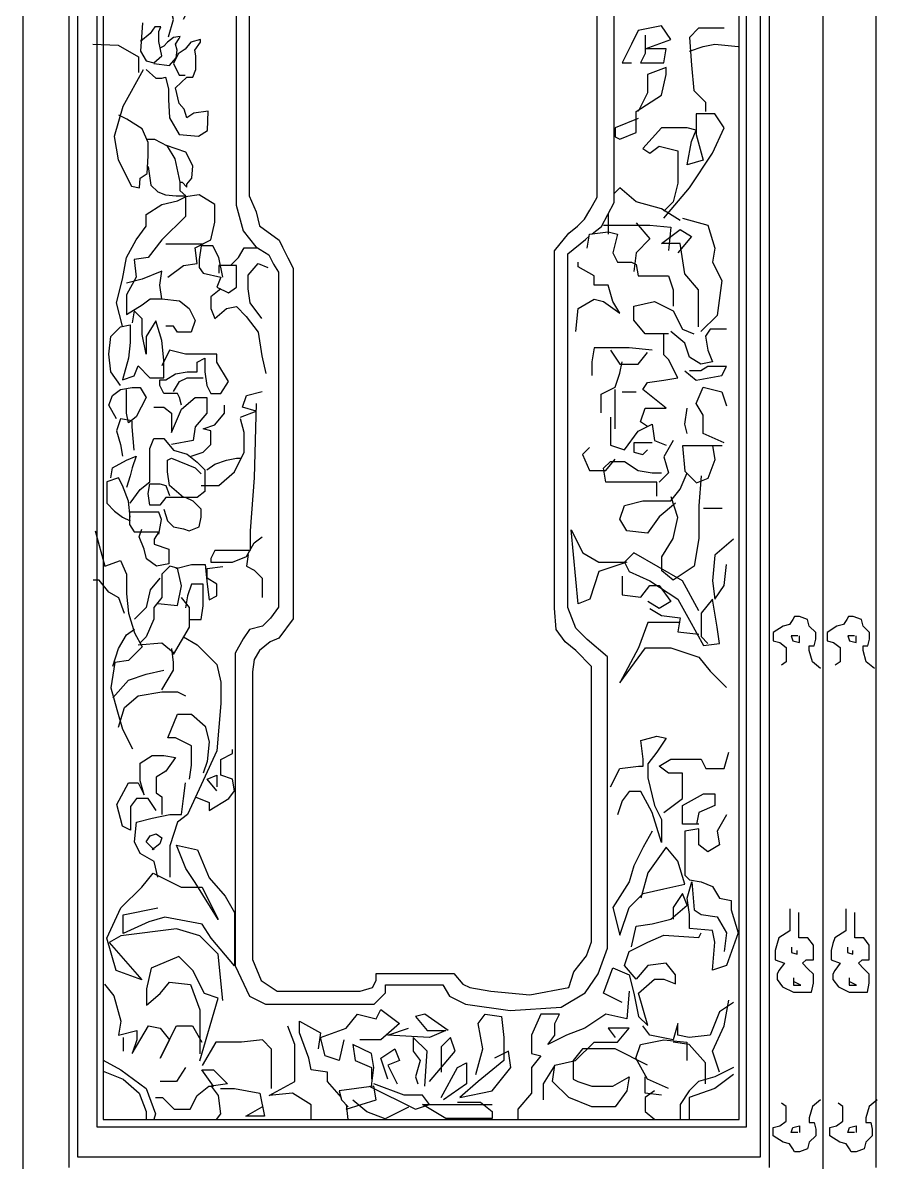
# Model space of a CAD drawing. Extents: x -66030 to 95157, y -13132 to 45879.
# Drawn here: x 43625 to 44087, y 40485 to 41102 of the extents above; entities that cross this region are included whole.
import ezdxf

# ---------------------------------------------------------------- set-up
doc = ezdxf.new("R2010")
doc.units = 0
doc.header["$LTSCALE"] = 100
doc.header["$MEASUREMENT"] = 0
doc.layers.add('3', color=11, linetype='CONTINUOUS')
doc.layers.add('7', color=105, linetype='CONTINUOUS')

msp = doc.modelspace()

# ---------------------------------------------------------------- linework, layer by layer
at = {"layer": '3'}
for p, q in [((43649.62, 41493.26), (43649.62, 40482.4)), ((43664.74, 41493.12), (43664.74, 40504.48)), ((44012.74, 40508.31), (44012.74, 41490.51)), ((44016.7, 40504.48), (44016.7, 41490.49)), ((44024.24, 40488.07), (44024.24, 41490.39)), ((44029.07, 40482.4), (44029.07, 41490.36)), ((44086.97, 40482.4), (44086.97, 41490.36)), ((43664.74, 40504.48), (44016.7, 40504.48))]:
    msp.add_line(p, q, dxfattribs=at)
for points in [[(43933.08, 40988.05), (43938.06, 40992.03), (43944.99, 41005.01), (43944.99, 41186.32), (43939.8, 41195.83), (43930.27, 41198.43), (43925.1, 41201.57)], [(43740.13, 41180.69), (43740.13, 41003.62), (43744.01, 40989.78), (43750.93, 40981.13), (43757.86, 40976.8), (43760.46, 40971.61), (43763.06, 40967.28), (43763.06, 40785.98), (43758.75, 40779.92), (43754.42, 40775.6), (43747.49, 40773.87), (43744.03, 40768.68), (43739.7, 40760.89), (43739.7, 40639.25), (43739.7, 40591.67), (43747.43, 40575.23), (43756.09, 40570.91), (43814.98, 40570.91), (43821.05, 40576.96), (43821.05, 40581.29), (43852.22, 40581.29), (43855.69, 40575.23), (43864.35, 40570.91), (43888.59, 40567.45), (43916.31, 40569.18), (43929.3, 40576.96), (43936.23, 40587.34), (43941.42, 40601.19), (43941.42, 40758.95), (43930.27, 40768.46), (43924.21, 40774.52), (43919.88, 40785.76), (43919.88, 40977.33), (43929.4, 40985.11), (43931.47, 40986.77)], [(43703.55, 41094.89), (43706.19, 41104.14), (43704.87, 41109.43), (43700.9, 41121.33), (43715.46, 41142.49), (43722.08, 41142.49), (43723.4, 41137.2), (43722.08, 41121.33), (43711.49, 41118.69), (43714.14, 41109.43), (43711.49, 41104.14)], [(43689.39, 41102.35), (43688.34, 41087.13), (43691.49, 41081.88), (43695.69, 41080.83), (43699.9, 41084.51), (43698.32, 41092.38), (43698.32, 41097.63), (43699.37, 41100.25), (43696.22, 41100.25), (43693.59, 41096.58), (43688.34, 41092.38)], [(43961.81, 41095.81), (43961.81, 41085.77), (43959.3, 41080.75), (43971.87, 41080.75), (43973.12, 41088.28), (43961.81, 41088.28), (43975.64, 41093.3), (43970.61, 41100.83), (43958.04, 41098.32), (43954.27, 41090.79), (43949.25, 41080.75), (43954.27, 41080.75)], [(44004.54, 41099.57), (43990.71, 41099.57), (43985.69, 41094.55), (43986.94, 41079.49), (43988.2, 41065.69), (43994.48, 41059.41), (43994.48, 41054.39)], [(43691.49, 41077.16), (43696.75, 41072.44), (43699.9, 41072.44), (43702, 41072.96), (43703.58, 41066.66), (43703.58, 41060.89), (43704.1, 41050.92), (43709.36, 41042), (43719.86, 41040.95), (43724.59, 41044.1), (43725.12, 41054.59), (43717.24, 41053.54), (43713.56, 41050.92), (43711.98, 41055.64), (43709.36, 41058.79), (43707.25, 41067.19), (43713.56, 41072.96), (43716.71, 41072.96), (43718.29, 41077.16), (43718.29, 41084.51), (43717.76, 41087.66), (43720.92, 41091.85), (43720.92, 41093.43), (43715.66, 41091.85), (43712.51, 41088.18), (43708.83, 41085.56), (43706.2, 41080.31), (43709.36, 41074.01), (43712.51, 41074.01)], [(43695.69, 41080.31), (43704.1, 41079.26), (43707.78, 41083.46), (43708.3, 41087.66), (43707.25, 41090.81), (43709.36, 41093.95), (43709.88, 41095), (43706.2, 41094.48), (43703.05, 41091.85), (43700.95, 41089.76), (43698.85, 41088.71)], [(43662.59, 41090.81), (43676.25, 41090.28), (43687.29, 41083.98), (43687.29, 41075.59)], [(43985.69, 41087.02), (43993.23, 41089.53), (43999.51, 41090.79), (44012.08, 41089.53)], [(43689.86, 41076.98), (43678.82, 41057.04), (43674.09, 41040.77), (43676.2, 41028.18), (43683.55, 41014.01), (43687.76, 41012.96), (43688.28, 41018.2), (43691.96, 41020.83), (43692.48, 41030.28), (43692.48, 41037.62), (43689.33, 41044.97), (43680.93, 41050.22), (43676.72, 41052.32)], [(43958.04, 41050.63), (43945.48, 41045.6), (43945.48, 41040.58), (43947.99, 41039.33), (43956.79, 41043.09), (43956.79, 41054.39), (43970.61, 41063.18), (43973.12, 41074.47), (43973.12, 41078.24), (43963.07, 41074.47), (43963.07, 41064.43), (43958.04, 41054.39)], [(43971.87, 40996.66), (43985.69, 41012.97), (43998.25, 41031.8), (44004.54, 41045.6), (43999.51, 41053.14), (43989.46, 41053.14), (43989.46, 41041.84), (43993.23, 41028.03), (43984.43, 41025.52), (43986.94, 41038.07), (43989.46, 41044.35), (43984.43, 41045.6), (43970.61, 41045.6), (43960.56, 41034.31), (43964.33, 41031.8), (43969.35, 41035.56), (43979.41, 41033.05), (43979.41, 41015.48), (43976.89, 41005.44), (43971.87, 41000.42)], [(43692.48, 41024.5), (43694.06, 41014.53), (43697.74, 41010.86), (43701.94, 41009.28), (43707.72, 41008.76), (43712.98, 41008.76), (43709.82, 41011.38), (43709.82, 41013.48), (43709.82, 41016.11), (43707.2, 41028.7), (43702.99, 41035.52), (43696.16, 41039.2), (43691.96, 41039.2)], [(43709.82, 41016.11), (43710.87, 41016.11), (43713.5, 41013.48), (43713.5, 41015.06), (43716.13, 41018.2), (43716.65, 41025.03), (43712.98, 41032.37), (43702.47, 41036.05)], [(43678.63, 40938.05), (43675.44, 40950.8), (43678.63, 40963.56), (43680.76, 40975.25), (43686.08, 40984.82), (43691.4, 40992.26), (43691.4, 40998.63), (43699.92, 41003.95), (43708.43, 41006.08), (43712.69, 41008.2), (43712.69, 40997.57), (43699.92, 40984.82), (43692.47, 40975.25), (43685.02, 40974.19), (43686.08, 40964.62), (43680.76, 40955.05), (43680.76, 40944.42), (43689.27, 40949.74), (43693.53, 40952.93), (43699.92, 40952.93), (43698.85, 40960.37), (43699.92, 40967.81), (43689.27, 40963.56), (43680.76, 40961.43)], [(43703.11, 40964.62), (43711.62, 40971), (43719.07, 40972.06), (43718.01, 40980.56), (43726.52, 40984.82), (43728.65, 40994.38), (43728.65, 41003.95), (43720.14, 41009.26), (43712.69, 41008.2)], [(43980.66, 40995.4), (43970.61, 41001.68), (43956.79, 41005.44), (43947.99, 41012.97), (43944.99, 41009.97)], [(43941.71, 40998.86), (43941.71, 40996.66), (43941.71, 40987.87)], [(43981.92, 40996.66), (43995.74, 40992.89), (43999.51, 40980.34), (43998.25, 40972.81), (44003.28, 40962.77), (44000.77, 40943.95), (43991.97, 40935.16)], [(43930.4, 40980.34), (43931.66, 40987.87), (43941.71, 40989.13), (43946.74, 40987.87), (43944.22, 40977.83), (43946.74, 40972.81), (43954.27, 40972.81), (43956.79, 40971.56), (43958.04, 40965.28), (43966.84, 40965.28), (43974.38, 40965.28), (43976.89, 40957.75), (43976.89, 40948.97)], [(43939.2, 40992.89), (43964.33, 40992.89), (43975.64, 40991.64), (43974.38, 40979.09)], [(43956.79, 40994.15), (43964.33, 40985.36), (43956.79, 40977.83), (43955.53, 40967.79)], [(43990.71, 40937.67), (43990.71, 40957.75), (43983.17, 40966.54), (43980.66, 40982.85), (43970.61, 40982.85), (43980.66, 40990.38), (43986.94, 40986.62), (43979.41, 40977.83)], [(43702.05, 40982.69), (43716.94, 40982.69), (43722.27, 40982.69)], [(43732.91, 40964.62), (43730.78, 40975.25), (43727.59, 40981.63), (43721.2, 40981.63), (43720.14, 40974.19), (43720.14, 40969.93), (43722.27, 40966.75), (43731.84, 40964.62), (43729.72, 40959.3), (43736.1, 40956.12), (43740.36, 40959.3), (43740.36, 40971), (43730.78, 40971), (43730.78, 40966.75)], [(43737.17, 40971), (43741.42, 40975.25), (43744.61, 40980.56), (43752.06, 40980.56)], [(43754.19, 40942.3), (43747.81, 40950.8), (43746.74, 40958.24), (43746.74, 40965.68), (43752.06, 40972.06), (43757.39, 40969.93)], [(43924.12, 40935.16), (43925.37, 40947.71), (43934.17, 40952.73), (43939.2, 40951.48), (43947.99, 40945.2), (43944.22, 40951.48), (43941.71, 40960.26), (43934.17, 40960.26), (43934.17, 40965.28), (43925.37, 40970.3), (43925.37, 40972.81)], [(43731.84, 40958.24), (43726.52, 40953.99), (43726.52, 40947.61), (43728.65, 40942.3), (43735.04, 40947.61), (43740.36, 40948.68), (43745.68, 40943.36), (43752.06, 40934.86), (43754.19, 40922.1), (43756.32, 40912.53)], [(43699.92, 40952.93), (43709.5, 40951.86), (43714.82, 40947.61), (43718.01, 40941.23), (43715.88, 40934.86), (43708.43, 40934.86), (43706.3, 40938.05), (43702.05, 40938.05)], [(43974.38, 40933.91), (43961.81, 40933.91), (43955.53, 40941.44), (43955.53, 40948.97), (43966.84, 40951.48), (43976.89, 40946.46), (43981.92, 40936.42), (43988.2, 40933.91)], [(43677.55, 40905.93), (43672.23, 40913.37), (43671.16, 40922.94), (43672.23, 40932.51), (43677.55, 40937.82), (43682.87, 40938.88), (43682.87, 40929.32), (43681.81, 40920.81), (43678.61, 40909.12), (43685, 40911.25), (43687.13, 40916.56), (43693.51, 40910.18), (43700.96, 40910.18), (43700.96, 40919.75), (43699.9, 40930.38), (43696.71, 40941.01), (43691.38, 40932.51), (43691.38, 40922.94), (43689.26, 40933.57), (43689.26, 40942.07), (43685, 40946.32), (43683.93, 40939.95)], [(43963.07, 40883.7), (43959.3, 40886.21), (43961.81, 40893.75), (43973.12, 40893.75), (43960.56, 40903.79), (43963.07, 40907.55), (43971.87, 40908.81), (43979.41, 40910.06), (43974.38, 40920.1), (43971.87, 40922.61), (43971.87, 40933.91)], [(44005.79, 40936.42), (43997, 40936.42), (43994.48, 40932.65), (43995.74, 40925.12), (43998.25, 40918.85), (43991.97, 40917.59), (43985.69, 40921.36), (43983.17, 40928.89), (43975.64, 40935.16)], [(43710.54, 40895.3), (43709.48, 40899.55), (43708.41, 40901.68), (43700.96, 40901.68), (43698.83, 40905.93), (43698.83, 40909.12), (43702.03, 40909.12), (43707.35, 40912.31), (43713.73, 40913.37), (43719.05, 40913.37), (43719.05, 40918.69), (43723.31, 40920.81), (43723.31, 40916.56), (43723.31, 40913.37), (43724.38, 40905.93), (43726.5, 40901.68), (43731.82, 40901.68), (43736.08, 40908.06), (43729.7, 40918.69), (43729.7, 40922.94), (43722.25, 40922.94), (43712.67, 40922.94), (43704.15, 40925.06), (43699.9, 40916.56)], [(43965.58, 40925.12), (43953.02, 40926.38), (43934.17, 40926.38), (43932.91, 40918.85), (43932.91, 40911.32)], [(43942.97, 40925.12), (43947.99, 40917.59), (43958.04, 40917.59), (43963.07, 40923.87)], [(43937.94, 40891.23), (43937.94, 40901.28), (43945.48, 40905.04), (43947.99, 40912.57), (43949.25, 40918.85)], [(43983.17, 40913.83), (43989.46, 40908.81), (44003.28, 40911.32), (44005.79, 40916.34), (43995.74, 40916.34), (43991.97, 40913.83), (43985.69, 40913.83)], [(43706.28, 40902.74), (43709.48, 40908.06), (43713.73, 40910.18), (43722.25, 40910.18)], [(43675.42, 40887.86), (43671.16, 40895.3), (43673.29, 40900.62), (43677.55, 40903.81), (43683.93, 40904.87), (43688.19, 40904.87), (43691.38, 40899.55), (43686.06, 40888.92), (43681.81, 40885.73), (43680.74, 40891.05), (43680.74, 40899.55), (43680.74, 40903.81)], [(43742.52, 40888.85), (43751.03, 40892.04), (43743.58, 40894.16), (43745.71, 40900.54), (43754.23, 40902.67)], [(43945.48, 40882.45), (43945.48, 40895), (43945.48, 40903.79)], [(43949.25, 40902.53), (43956.79, 40902.53)], [(44004.54, 40874.92), (43993.23, 40879.94), (43993.23, 40889.98), (43989.46, 40896.26), (43993.23, 40905.04), (44003.28, 40902.53), (44005.79, 40895)], [(43695.64, 40894.24), (43700.96, 40894.24), (43705.22, 40891.05), (43705.22, 40880.42), (43710.54, 40893.18), (43717.99, 40899.55), (43724.38, 40899.55), (43724.38, 40891.05), (43717.99, 40883.61), (43716.93, 40876.17), (43705.22, 40874.04)], [(43751.03, 40896.29), (43749.97, 40855.89), (43747.84, 40827.19), (43747.84, 40816.56), (43740.39, 40816.56), (43728.68, 40816.56), (43726.56, 40812.31), (43726.56, 40810.19), (43738.26, 40810.19), (43745.71, 40813.38), (43749.97, 40820.82), (43754.23, 40824.01)], [(43715.86, 40867.66), (43722.25, 40869.79), (43726.5, 40874.04), (43726.5, 40881.48), (43722.25, 40882.55), (43728.63, 40884.67), (43733.95, 40891.05), (43733.95, 40895.3)], [(43984.43, 40879.94), (43983.17, 40884.96), (43984.43, 40893.75)], [(43685, 40870.85), (43683.93, 40883.61), (43683.93, 40886.8), (43677.55, 40887.86), (43675.42, 40881.48), (43677.55, 40874.04), (43678.61, 40867.66)], [(43721.18, 40851.72), (43730.76, 40851.72), (43739.27, 40859.16), (43744.6, 40869.79), (43744.6, 40880.42), (43742.47, 40887.86)], [(43942.97, 40888.72), (43942.97, 40873.66), (43950.51, 40871.15), (43958.04, 40881.19), (43965.58, 40884.96), (43966.84, 40876.17), (43973.12, 40873.66)], [(43682.87, 40842.15), (43688.19, 40849.59), (43693.51, 40853.85), (43693.51, 40864.48), (43693.51, 40871.92), (43695.64, 40877.23), (43700.96, 40877.23), (43706.28, 40870.85), (43713.73, 40868.73), (43719.05, 40864.48), (43723.31, 40860.22), (43723.31, 40848.53), (43719.05, 40845.34), (43711.6, 40845.34), (43704.15, 40851.72), (43703.09, 40859.16), (43703.09, 40865.54), (43705.22, 40866.6), (43717.99, 40861.29), (43721.18, 40858.1)], [(43931.66, 40872.41), (43927.89, 40868.64), (43931.66, 40859.86), (43940.45, 40859.86), (43945.48, 40866.13)], [(43965.58, 40874.92), (43955.53, 40874.92), (43955.53, 40869.9), (43960.56, 40868.64), (43963.07, 40871.15)], [(43976.89, 40876.17), (43971.87, 40867.39), (43974.38, 40858.6), (43969.35, 40853.58)], [(44003.39, 40873.33), (43982.03, 40873.33), (43983.29, 40859.53), (43989.57, 40853.25), (43995.85, 40855.76), (43999.62, 40865.8), (43998.37, 40873.33)], [(43672.23, 40855.97), (43673.29, 40861.29), (43680.74, 40865.54), (43686.06, 40867.66), (43683.93, 40861.29), (43682.87, 40857.03), (43680.74, 40850.66)], [(43724.38, 40860.22), (43728.63, 40863.41), (43735.02, 40865.54), (43740.34, 40866.6), (43742.47, 40866.6)], [(43968.1, 40846.05), (43968.1, 40853.58), (43951.76, 40853.58), (43940.45, 40853.58), (43939.2, 40861.11), (43942.97, 40864.88), (43950.51, 40864.88), (43958.04, 40859.86), (43965.58, 40858.6), (43970.61, 40858.6)], [(43682.87, 40834.71), (43681.81, 40843.22), (43678.61, 40851.72), (43676.48, 40855.97), (43670.1, 40853.85), (43670.1, 40847.47), (43670.1, 40842.15), (43674.36, 40837.9), (43678.61, 40834.71), (43682.87, 40832.59)], [(43700.96, 40838.96), (43703.09, 40832.59), (43706.28, 40829.4), (43711.6, 40828.33), (43714.8, 40827.27), (43720.12, 40829.4), (43721.18, 40834.71), (43721.18, 40838.96), (43716.93, 40843.22), (43712.67, 40845.34), (43702.03, 40845.34), (43698.83, 40841.09), (43693.51, 40841.09), (43692.45, 40847.47), (43693.51, 40852.78), (43698.83, 40852.78), (43702.03, 40851.72), (43704.15, 40846.4)], [(43978.15, 40842.29), (43969.35, 40834.76), (43963.07, 40825.97), (43951.76, 40827.23), (43947.99, 40833.5), (43950.51, 40841.03), (43960.56, 40843.54), (43975.64, 40843.54), (43980.66, 40849.82), (43984.43, 40858.6)], [(43992.08, 40857.02), (43990.83, 40840.7), (43990.83, 40823.13), (43988.31, 40808.07), (43977, 40800.54), (43970.72, 40805.56), (43970.72, 40813.09), (43977, 40823.13), (43979.52, 40834.43), (43975.75, 40845.72)], [(43698.39, 40825.39), (43699.73, 40833.4), (43698.39, 40837.41), (43687.7, 40837.41), (43682.35, 40837.41), (43682.35, 40830.73), (43685.02, 40826.73), (43689.03, 40826.73), (43698.39, 40826.73), (43695.72, 40822.72), (43695.72, 40820.05), (43703.73, 40817.38), (43703.73, 40813.38), (43703.73, 40809.37), (43697.05, 40808.04), (43691.71, 40812.04), (43690.37, 40817.38), (43687.7, 40824.06), (43689.03, 40828.06)], [(43993.34, 40839.45), (44003.39, 40839.45)], [(43663.77, 40827.19), (43669.09, 40808.06), (43677.6, 40811.25), (43680.79, 40803.81), (43680.79, 40793.18), (43681.86, 40782.55), (43685.05, 40771.92), (43689.31, 40764.48), (43681.86, 40757.04), (43674.41, 40755.98), (43672.28, 40742.16), (43675.47, 40730.46), (43678.67, 40719.83), (43683.99, 40709.2)], [(43951.81, 40810.22), (43936.73, 40805.2), (43931.7, 40790.14), (43925.42, 40787.63), (43921.65, 40827.79), (43927.93, 40815.24), (43936.73, 40810.22), (43950.55, 40810.22)], [(44009.61, 40822.77), (43999.55, 40813.98), (43998.3, 40800.18), (43999.55, 40790.14), (44004.58, 40797.67), (44005.84, 40808.96)], [(43746.78, 40814.44), (43745.71, 40808.06), (43749.97, 40805.94), (43754.23, 40801.68), (43754.23, 40795.31), (43754.23, 40791.05)], [(43990.76, 40783.86), (43981.96, 40800.18), (43955.58, 40815.24), (43950.55, 40810.22), (43953.06, 40805.2), (43964.37, 40800.18), (43979.45, 40790.14), (43985.73, 40778.84), (43993.27, 40765.04), (44002.07, 40766.29), (44000.81, 40775.08), (43998.3, 40790.14), (43992.01, 40782.61), (43992.01, 40770.06), (43995.78, 40766.29)], [(43697.82, 40787.86), (43708.46, 40786.8), (43710.59, 40797.43), (43708.46, 40807), (43704.21, 40808.06), (43699.95, 40803.81), (43699.95, 40795.31), (43699.95, 40791.05), (43695.69, 40785.74), (43695.69, 40779.36), (43691.44, 40769.79), (43688.24, 40766.61)], [(43707.44, 40806.84), (43715.95, 40808.96), (43723.4, 40808.96), (43724.47, 40798.33), (43725.53, 40789.83), (43729.79, 40791.95), (43729.79, 40798.33), (43724.47, 40801.52), (43724.47, 40806.84), (43732.98, 40807.9)], [(43679.77, 40782.39), (43676.58, 40790.89), (43671.26, 40794.08), (43665.94, 40800.46), (43662.74, 40800.46)], [(43698.89, 40801.68), (43693.56, 40795.31), (43691.44, 40785.74), (43685.05, 40779.36)], [(43714.89, 40779.2), (43721.28, 40779.2), (43722.34, 40786.64), (43722.34, 40794.08), (43722.34, 40798.33), (43715.95, 40798.33), (43713.83, 40791.95), (43712.76, 40785.58)], [(43949.29, 40802.69), (43949.29, 40792.65), (43959.34, 40791.39), (43964.37, 40797.67), (43969.4, 40797.67), (43975.68, 40788.88), (43969.4, 40785.12), (43963.11, 40788.88)], [(43706.34, 40760.23), (43714.85, 40775.11), (43714.85, 40785.74), (43710.59, 40791.05)], [(43964.37, 40785.12), (43970.65, 40781.35), (43980.71, 40780.1), (43979.45, 40772.57), (43990.76, 40771.31)], [(44056.77, 40752.66), (44052.36, 40756.19), (44050.59, 40762.37), (44050.59, 40765.02), (44053.24, 40765.02), (44054.12, 40768.55), (44054.12, 40772.08), (44050.59, 40775.61), (44049.7, 40779.14), (44045.28, 40780.91), (44042.63, 40780.91), (44041.75, 40779.14), (44039.98, 40776.49), (44036.45, 40775.61), (44031.14, 40772.08), (44031.14, 40767.67), (44034.68, 40766.78), (44038.21, 40764.13), (44038.21, 40761.49), (44038.21, 40756.19), (44035.56, 40754.42)], [(44085.96, 40752.66), (44081.54, 40756.19), (44079.77, 40762.37), (44079.77, 40765.02), (44082.42, 40765.02), (44083.31, 40768.55), (44083.31, 40772.08), (44079.77, 40775.61), (44078.89, 40779.14), (44074.47, 40780.91), (44071.82, 40780.91), (44070.93, 40779.14), (44069.17, 40776.49), (44065.63, 40775.61), (44060.33, 40772.08), (44060.33, 40767.67), (44063.86, 40766.78), (44067.4, 40764.13), (44067.4, 40761.49), (44067.4, 40756.19), (44064.75, 40754.42)], [(43673.34, 40753.85), (43676.54, 40763.42), (43680.79, 40770.86), (43685.05, 40774.05)], [(43980.71, 40777.59), (43971.91, 40777.59), (43963.11, 40777.59), (43958.09, 40763.78), (43948.04, 40744.96), (43961.86, 40763.78), (43975.68, 40763.78), (43990.76, 40758.76), (43997.04, 40751.23), (44005.84, 40742.45)], [(43687.18, 40765.54), (43699.95, 40766.61), (43706.34, 40761.29)], [(43711.66, 40769.79), (43719.11, 40765.54), (43729.75, 40754.91), (43731.88, 40745.35), (43731.88, 40733.65), (43729.75, 40708.14), (43713.81, 40673.66), (43708.48, 40669.41), (43704.23, 40656.65), (43704.23, 40647.09), (43704.23, 40639.64)], [(44044.4, 40770.31), (44040.87, 40770.31), (44041.75, 40767.67), (44045.28, 40766.78), (44045.28, 40770.31)], [(44075.08, 40770.31), (44071.54, 40770.31), (44072.42, 40767.67), (44075.96, 40766.78), (44075.96, 40770.31)], [(43699.95, 40741.09), (43706.34, 40751.72), (43706.34, 40755.98), (43705.27, 40763.42)], [(43673.34, 40736.84), (43681.86, 40746.41), (43691.44, 40749.6), (43701.01, 40751.72)], [(43676.54, 40720.9), (43679.73, 40731.53), (43687.18, 40737.9), (43699.95, 40740.03), (43708.46, 40740.03), (43712.72, 40737.9)], [(43714.87, 40692.79), (43715.93, 40700.23), (43715.93, 40710.86), (43707.42, 40715.12), (43703.16, 40715.12), (43708.48, 40727.87), (43715.93, 40727.87), (43723.38, 40721.49), (43725.51, 40712.99), (43724.45, 40702.36), (43722.32, 40695.98)], [(43943.01, 40688.48), (43948.04, 40698.52), (43958.09, 40699.77), (43960.6, 40699.77), (43960.6, 40703.54), (43959.34, 40713.58), (43968.14, 40716.09), (43973.17, 40714.84), (43968.14, 40707.31), (43963.11, 40701.03), (43963.11, 40693.5), (43966.88, 40678.44), (43970.65, 40670.91), (43970.65, 40658.36), (43965.63, 40674.67), (43959.34, 40685.97), (43953.06, 40685.97), (43949.29, 40680.95), (43946.78, 40673.42)], [(43696.78, 40675.79), (43692.52, 40682.16), (43686.14, 40682.16), (43682.94, 40677.91), (43682.94, 40671.53), (43682.94, 40665.16), (43678.69, 40667.28), (43675.49, 40678.97), (43681.88, 40690.67), (43687.2, 40690.67), (43690.39, 40684.29), (43688.26, 40691.73), (43688.26, 40701.3), (43694.65, 40705.55), (43701.03, 40705.55), (43707.42, 40704.49), (43702.1, 40697.05), (43696.78, 40693.86), (43696.78, 40685.35), (43699.97, 40683.23), (43699.97, 40673.66)], [(43718.06, 40683.23), (43725.51, 40680.04), (43725.51, 40675.79), (43736.15, 40682.16), (43739.35, 40686.42), (43738.28, 40692.79), (43731.9, 40694.92), (43731.9, 40703.42), (43738.28, 40706.61), (43738.28, 40708.74)], [(43971.91, 40674.67), (43981.96, 40682.2), (43981.96, 40690.99), (43981.96, 40696.01), (43974.42, 40696.01), (43969.4, 40699.77), (43975.68, 40703.54), (43985.73, 40703.54), (43992.01, 40703.54), (43994.53, 40698.52), (44004.58, 40698.52), (44007.09, 40707.31)], [(43729.77, 40686.42), (43724.45, 40692.79), (43729.77, 40694.92), (43729.77, 40688.54)], [(43697.84, 40639.64), (43695.71, 40648.15), (43688.26, 40652.4), (43685.07, 40658.78), (43686.14, 40669.41), (43694.65, 40671.53), (43704.23, 40673.66), (43710.61, 40673.66), (43711.68, 40682.16), (43712.74, 40690.67)], [(43990.76, 40668.4), (43981.96, 40668.4), (43981.96, 40678.44), (43993.27, 40684.71), (43999.55, 40684.71), (43999.55, 40678.44), (43990.76, 40674.67), (43989.5, 40668.4)], [(44005.84, 40673.42), (44000.81, 40664.63), (44002.07, 40657.1), (43995.78, 40653.34), (43990.76, 40657.1), (43990.76, 40665.89), (43983.22, 40664.63), (43983.22, 40654.59), (43983.22, 40640.79), (43985.73, 40638.28), (43992.01, 40637.02), (43998.3, 40634.51), (44002.07, 40628.24), (44008.35, 40626.98), (44008.35, 40621.96), (44012.12, 40609.41), (44005.84, 40591.84), (43998.3, 40589.33), (43999.55, 40604.39), (43998.3, 40610.67), (43985.73, 40611.92), (43985.73, 40619.45), (43984.48, 40628.24), (43986.99, 40637.02), (43988.24, 40621.96), (43992.01, 40619.45), (44000.81, 40618.2), (44005.84, 40609.41), (44004.58, 40599.37)], [(43695.71, 40654.53), (43691.46, 40658.78), (43693.59, 40661.97), (43696.78, 40663.03), (43699.97, 40660.9), (43698.91, 40657.72), (43694.65, 40654.53)], [(43965.63, 40664.63), (43960.6, 40655.85), (43955.58, 40645.81), (43953.06, 40637.02), (43944.27, 40623.22), (43948.04, 40608.16), (43953.06, 40623.22), (43960.6, 40630.75), (43971.91, 40633.26), (43983.22, 40635.77), (43979.45, 40648.32), (43973.17, 40655.85), (43963.11, 40642.04), (43959.34, 40628.24)], [(43733.03, 40572.79), (43730.51, 40597.89), (43720.46, 40607.93), (43707.89, 40611.7), (43677.74, 40607.93), (43671.46, 40604.17), (43689.05, 40584.09), (43675.22, 40589.11), (43670.2, 40606.68), (43677.74, 40622.99), (43689.05, 40634.29), (43695.33, 40641.82), (43710.41, 40634.29), (43721.72, 40634.29), (43730.51, 40616.72), (43717.95, 40636.8), (43712.92, 40644.33), (43707.89, 40656.88), (43719.2, 40654.37), (43725.49, 40639.31), (43734.28, 40629.27), (43739.31, 40620.48), (43739.31, 40596.64), (43739.31, 40591.62), (43726.74, 40606.68), (43721.72, 40614.21), (43701.61, 40617.97), (43692.82, 40615.46), (43678.99, 40609.19), (43678.99, 40619.23), (43697.84, 40622.99)], [(43954.32, 40601.88), (43956.83, 40613.18), (43965.63, 40614.43), (43975.68, 40616.94), (43984.48, 40624.47), (43981.96, 40630.75), (43976.94, 40623.22), (43976.94, 40616.94)], [(44040.1, 40622.4), (44040.1, 40610.63), (44034.21, 40606.71), (44033.23, 40603.76), (44032.24, 40599.84), (44032.24, 40594.94), (44037.15, 40592.97), (44034.21, 40589.05), (44033.23, 40587.09), (44033.23, 40584.15), (44036.17, 40580.22), (44042.07, 40577.28), (44045.01, 40577.28), (44047.96, 40577.28), (44051.89, 40577.28), (44052.87, 40582.18), (44052.87, 40587.09), (44049.92, 40590.03), (44046.98, 40592.97), (44048.94, 40594.94), (44052.87, 40594.94), (44052.87, 40602.78), (44049.92, 40606.71), (44045.01, 40606.71), (44045.01, 40615.54), (44045.01, 40620.44)], [(44070.38, 40622.4), (44070.38, 40610.63), (44064.48, 40606.71), (44063.5, 40603.76), (44062.52, 40599.84), (44062.52, 40594.94), (44067.43, 40592.97), (44064.48, 40589.05), (44063.5, 40587.09), (44063.5, 40584.15), (44066.45, 40580.22), (44072.34, 40577.28), (44075.29, 40577.28), (44078.23, 40577.28), (44082.16, 40577.28), (44083.14, 40582.18), (44083.14, 40587.09), (44080.2, 40590.03), (44077.25, 40592.97), (44079.21, 40594.94), (44083.14, 40594.94), (44083.14, 40602.78), (44080.2, 40606.71), (44075.29, 40606.71), (44075.29, 40615.54), (44075.29, 40620.44)], [(43949.29, 40571.76), (43939.24, 40576.78), (43944.27, 40590.59), (43953.06, 40586.82), (43955.58, 40576.78), (43958.09, 40564.23), (43963.11, 40559.21), (43958.09, 40576.78), (43966.88, 40584.31), (43971.91, 40584.31), (43978.19, 40581.8), (43978.19, 40586.82), (43973.17, 40593.1), (43963.11, 40591.84), (43956.83, 40584.31), (43950.55, 40591.84), (43953.06, 40599.37), (43963.11, 40604.39), (43971.91, 40608.16), (43990.76, 40606.9), (43992.01, 40609.41)], [(44041.08, 40601.8), (44041.08, 40598.86), (44044.03, 40597.88), (44044.03, 40599.84)], [(44071.36, 40601.8), (44071.36, 40598.86), (44074.3, 40597.88), (44074.3, 40599.84)], [(43720.46, 40540.16), (43730.51, 40574.05), (43722.97, 40576.56), (43716.69, 40589.11), (43709.15, 40596.64), (43694.07, 40590.36), (43691.56, 40579.07), (43691.56, 40570.28), (43699.1, 40576.56), (43704.13, 40582.83), (43715.43, 40581.58), (43720.46, 40567.77), (43720.46, 40560.24), (43720.46, 40543.93)], [(43668.86, 40581.69), (43673.88, 40575.42), (43677.65, 40561.61), (43676.4, 40554.08), (43686.45, 40556.59), (43686.45, 40551.57), (43683.94, 40544.04), (43692.73, 40559.1), (43699.01, 40557.85), (43704.04, 40551.57), (43699.01, 40541.53), (43707.81, 40559.1), (43716.61, 40559.1), (43721.63, 40550.32)], [(44042.07, 40585.13), (44042.07, 40581.2), (44045.99, 40581.2), (44042.07, 40583.17)], [(44072.34, 40585.13), (44072.34, 40581.2), (44076.27, 40581.2), (44072.34, 40583.17)], [(43953, 40577.94), (43951.74, 40562.88), (43940.44, 40565.39), (43929.13, 40557.86), (43919.07, 40554.09), (43909.02, 40549.07), (43912.79, 40554.09), (43912.79, 40560.37), (43915.3, 40565.39), (43905.25, 40565.39), (43900.23, 40554.09), (43900.23, 40544.05), (43905.25, 40542.8), (43900.23, 40536.52), (43900.23, 40522.72), (43892.69, 40513.93), (43892.69, 40508.31)], [(44009.54, 40571.66), (44002.01, 40566.64), (43996.98, 40554.09), (43985.67, 40552.84), (43979.39, 40554.09), (43979.39, 40560.37), (43976.87, 40551.58), (43964.31, 40554.09), (43960.54, 40559.11)], [(44002.01, 40534.01), (43998.24, 40545.31), (44004.52, 40559.11), (44007.03, 40572.92)], [(43798.45, 40551.58), (43795.93, 40540.29), (43788.4, 40542.8), (43785.88, 40552.84), (43799.7, 40557.86), (43805.99, 40565.39), (43816.04, 40562.88), (43818.55, 40567.9), (43828.6, 40560.37), (43818.55, 40551.58), (43807.24, 40551.58)], [(43854.99, 40556.6), (43842.43, 40565.39), (43837.4, 40564.13), (43843.68, 40556.6), (43853.73, 40556.6), (43844.94, 40552.84), (43822.32, 40554.09), (43833.63, 40557.86)], [(43870.07, 40532.76), (43873.84, 40546.56), (43871.33, 40560.37), (43875.1, 40565.39), (43883.89, 40564.13), (43885.15, 40552.84), (43885.15, 40540.29), (43871.33, 40528.99), (43861.27, 40520.21), (43878.87, 40523.97), (43888.92, 40536.52), (43887.66, 40545.31), (43880.12, 40541.54)], [(43780.77, 40508.31), (43780.77, 40516.32), (43770.72, 40522.59), (43758.16, 40521.34), (43771.98, 40528.87), (43771.98, 40548.95), (43768.21, 40558.99)], [(43797.19, 40520.21), (43789.65, 40528.99), (43789.65, 40534.01), (43780.86, 40535.27), (43779.6, 40541.54), (43774.57, 40555.35), (43774.57, 40561.62), (43785.88, 40555.35), (43784.63, 40546.56)], [(43963.05, 40537.78), (43945.46, 40546.56), (43927.87, 40546.56), (43922.84, 40540.29), (43922.84, 40530.25), (43925.36, 40528.99), (43932.9, 40526.48), (43944.2, 40526.48), (43953, 40531.5), (43951.74, 40523.97), (43945.46, 40515.19), (43932.9, 40515.19), (43920.33, 40520.21), (43911.54, 40528.99), (43912.79, 40537.78), (43924.1, 40540.29), (43934.15, 40550.33), (43946.72, 40550.33), (43953, 40557.86), (43941.69, 40557.86), (43945.46, 40552.84)], [(43678.91, 40552.83), (43678.91, 40545.3)], [(43759.41, 40525.1), (43759.41, 40546.44), (43754.39, 40551.46), (43743.08, 40550.2), (43729.26, 40550.2), (43721.72, 40537.65)], [(43842.43, 40526.48), (43843.68, 40545.31), (43836.14, 40552.84), (43836.14, 40545.31), (43839.91, 40540.29), (43837.4, 40531.5), (43838.66, 40527.74)], [(43844.94, 40528.99), (43858.76, 40545.31), (43856.25, 40552.84), (43851.22, 40547.82), (43851.22, 40534.01)], [(43974.36, 40525.23), (43963.05, 40530.25), (43956.77, 40541.54), (43959.28, 40549.07), (43971.85, 40551.58), (43984.41, 40550.33), (43984.41, 40540.29)], [(43994.47, 40527.74), (43994.47, 40539.03), (43985.67, 40549.07), (43976.87, 40550.33)], [(43813.53, 40526.48), (43814.78, 40536.52), (43813.53, 40544.05), (43803.47, 40549.07), (43804.73, 40540.29), (43813.53, 40536.52), (43813.53, 40530.25)], [(43822.32, 40530.25), (43818.55, 40541.54), (43826.09, 40546.56), (43828.6, 40540.29), (43822.32, 40537.78), (43827.35, 40527.74)], [(43668.09, 40540.56), (43677.65, 40535.26), (43691.48, 40525.22), (43696.5, 40511.41), (43695.61, 40508.31)], [(43851.22, 40520.21), (43860.02, 40536.52), (43865.04, 40539.03), (43865.04, 40527.74), (43852.48, 40518.95)], [(43668.09, 40534.56), (43678.91, 40530.24), (43687.71, 40522.71), (43691.48, 40512.67), (43691.48, 40508.31)], [(43696.5, 40520.2), (43700.27, 40520.2), (43706.55, 40513.92), (43715.35, 40513.92), (43719.12, 40521.45), (43725.4, 40526.47), (43727.92, 40526.47), (43721.63, 40535.26), (43727.92, 40535.26), (43735.45, 40527.73), (43726.66, 40526.47), (43730.43, 40521.45), (43731.68, 40511.41), (43729.36, 40508.31)], [(43712.84, 40536.51), (43707.81, 40528.98), (43699.01, 40528.98)], [(43912.79, 40537.78), (43906.51, 40527.74), (43906.51, 40518.95)], [(44009.54, 40536.52), (43999.49, 40531.5), (43990.7, 40528.99), (43985.67, 40523.97), (43980.64, 40516.44), (43980.64, 40508.31)], [(44009.54, 40532.76), (43999.49, 40525.23), (43985.67, 40520.21), (43985.67, 40510.17), (43985.67, 40508.31)], [(43799.7, 40513.93), (43816.04, 40518.95), (43814.78, 40526.48), (43795.93, 40523.97), (43797.19, 40518.95), (43800.96, 40515.19)], [(43812.27, 40526.48), (43837.4, 40513.93), (43844.94, 40516.44), (43841.17, 40521.46), (43831.12, 40521.46), (43814.78, 40527.74)], [(43970.59, 40521.46), (43961.8, 40522.72), (43961.8, 40531.5)], [(43731.68, 40525.22), (43739.22, 40525.22), (43753.05, 40522.71), (43755.56, 40510.16), (43745.51, 40510.16), (43754.3, 40515.18)], [(43966.82, 40523.97), (43961.8, 40520.21), (43961.8, 40512.68), (43967.04, 40508.31)], [(43799.7, 40516.44), (43800.72, 40508.31)], [(43833.55, 40515.06), (43820.98, 40508.78), (43810.93, 40512.55), (43803.39, 40518.83)], [(43860.02, 40517.7), (43872.58, 40517.7), (43878.87, 40512.68), (43878.87, 40508.91), (43853.73, 40508.91), (43841.17, 40516.44), (43878.87, 40516.44)], [(44056.77, 40519.03), (44052.36, 40515.5), (44050.59, 40509.32), (44050.59, 40506.67), (44053.24, 40506.67), (44054.12, 40503.14), (44054.12, 40499.61), (44050.59, 40496.07), (44049.7, 40492.54), (44045.28, 40490.78), (44042.63, 40490.78), (44041.75, 40492.54), (44039.98, 40495.19), (44036.45, 40496.07), (44031.14, 40499.61), (44031.14, 40504.02), (44034.68, 40504.9), (44038.21, 40507.55), (44038.21, 40510.2), (44038.21, 40515.5), (44035.56, 40517.26)], [(44087.45, 40519.03), (44083.03, 40515.5), (44081.26, 40509.32), (44081.26, 40506.67), (44083.91, 40506.67), (44084.8, 40503.14), (44084.8, 40499.61), (44081.26, 40496.07), (44080.38, 40492.54), (44075.96, 40490.78), (44073.31, 40490.78), (44072.42, 40492.54), (44070.66, 40495.19), (44067.12, 40496.07), (44061.82, 40499.61), (44061.82, 40504.02), (44065.35, 40504.9), (44068.89, 40507.55), (44068.89, 40510.2), (44068.89, 40515.5), (44066.24, 40517.26)], [(44044.4, 40501.37), (44040.87, 40501.37), (44041.75, 40504.02), (44045.28, 40504.9), (44045.28, 40501.37)], [(44075.08, 40501.37), (44071.54, 40501.37), (44072.42, 40504.02), (44075.96, 40504.9), (44075.96, 40501.37)]]:
    msp.add_lwpolyline(points, dxfattribs=at)
at = {"layer": '7', "color": 7}
for p, q in [((43624.61, 41493.45), (43624.61, 39350.03)), ((44057.96, 41490.21), (44057.96, 39455.22)), ((44057.96, 41490.21), (44057.96, 39455.22))]:
    msp.add_line(p, q, dxfattribs=at)
at = {"layer": '7'}
for p, q in [((43654.3, 41493.23), (43654.3, 40488.07)), ((43668.09, 41493.09), (43668.09, 40508.31)), ((43668.09, 40508.31), (44012.74, 40508.31)), ((43654.3, 40488.07), (44024.24, 40488.07)), ((44029.07, 40488.07), (44029.15, 40488.07))]:
    msp.add_line(p, q, dxfattribs=at)
msp.add_lwpolyline([(43747.23, 41155.14), (43747.23, 41008.62), (43750.99, 41000.02), (43752.9, 40992.38), (43763.43, 40984.73), (43765.34, 40980.91), (43768.21, 40975.17), (43771.08, 40969.44), (43771.08, 40957.97), (43771.08, 40779.56), (43763.4, 40769.04), (43758.61, 40767.13), (43752.87, 40762.35), (43750, 40757.57), (43749.04, 40750.88), (43749.04, 40739.41), (43749.04, 40595.09), (43753.83, 40583.62), (43762.44, 40577.89), (43770.09, 40577.89), (43807.41, 40577.89), (43814.11, 40579.8), (43816.02, 40583.62), (43816.02, 40587.44), (43858.12, 40587.44), (43862.91, 40581.71), (43866.73, 40579.8), (43878.22, 40577.89), (43899.27, 40575.97), (43920.32, 40579.8), (43923.19, 40588.4), (43929.89, 40597), (43932.76, 40604.65), (43932.76, 40753.75), (43924.15, 40762.35), (43918.4, 40767.13), (43913.62, 40773.82), (43912.66, 40785.29), (43912.66, 40978.91), (43920.34, 40988.47), (43925.13, 40992.29), (43928.95, 40996.12), (43931.82, 41000.89), (43935.65, 41007.59), (43935.73, 41008.07), (43935.73, 41008.07), (43935.73, 41177.12)], dxfattribs=at)

doc.saveas('drawing.dxf')
